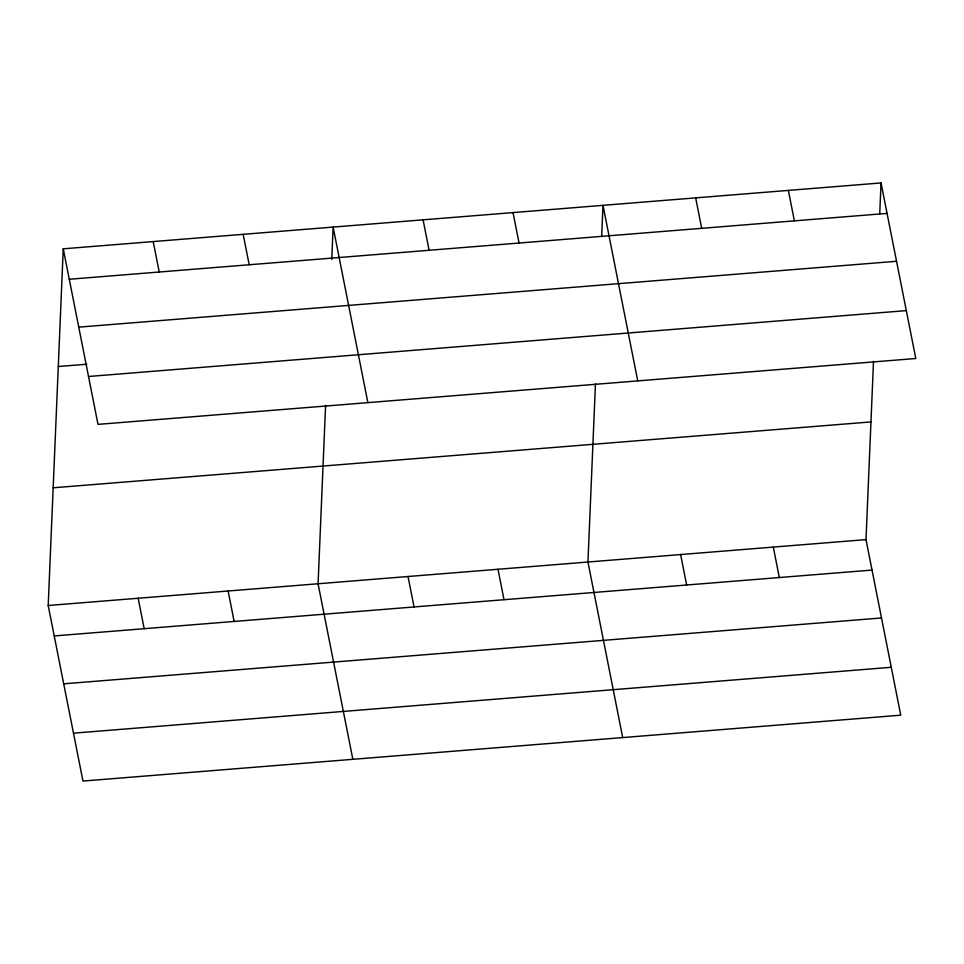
<?xml version="1.0" encoding="UTF-8"?>
<svg xmlns="http://www.w3.org/2000/svg" width="964" height="964" viewBox="0 0 964 964"><rect width="100%" height="100%" fill="white"/><g stroke="black" fill="none" stroke-linecap="round" stroke-linejoin="round"><path stroke-width="1.45" d="M873.517 361.283L865.997 539.623L900.75 715.18L82.964 781.057L48.2 605.5L63.25 248.82L881.036 182.943L915.8 358.5L98.003 424.377L63.25 248.82M325.591 405.422L318.072 583.762L352.836 759.319M331.749 259.449L333.122 227.082L367.874 402.639M595.463 383.684L587.944 562.024L622.708 737.581M601.681 236.24L602.994 205.344L637.746 380.901M879.734 213.851L881.036 182.943M69.275 279.259L887.073 213.393M78.759 327.145L896.544 261.28M58.286 366.525L86.772 364.223M88.531 376.49L906.317 310.613M53.165 487.796L870.962 421.919M48.2 605.5L865.997 539.623M54.225 635.939L872.022 570.073M63.708 683.825L881.506 617.96M73.481 733.17L891.266 667.293M788.359 190.414L794.384 220.864M773.309 547.094L779.334 577.532M695.671 197.885L701.696 228.323M680.62 554.553L686.657 585.003M513.029 212.586L519.066 243.036M497.99 569.266L504.015 599.716M423.076 219.84L429.101 250.279M408.025 576.508L414.062 606.959M243.157 234.324L249.194 264.775M228.119 591.004L234.144 621.455M153.204 241.578L159.229 272.017M138.153 598.246L144.19 628.697"/></g></svg>
